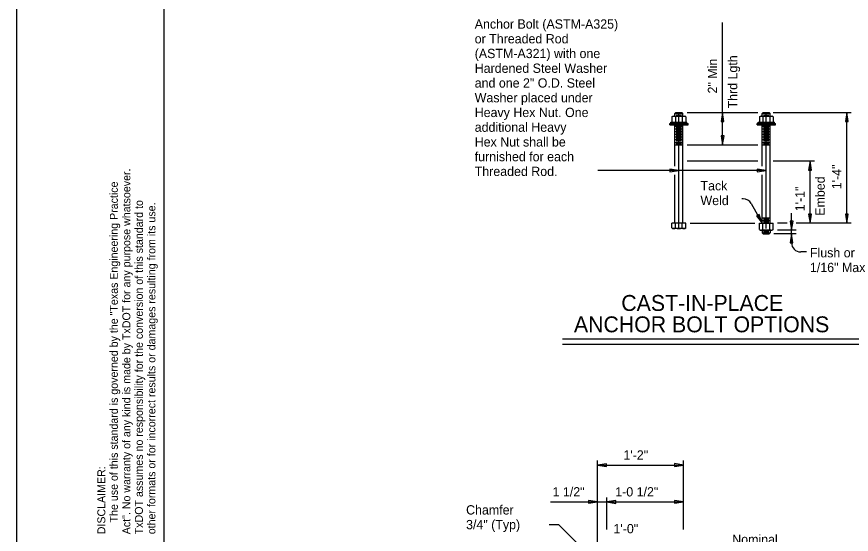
# Model space of a CAD drawing. Extents: x 2 to 71, y 0 to 45.
# Drawn here: x 37 to 48.33, y 7.61 to 14.64 of the extents above; entities that cross this region are included whole.
import ezdxf

# ---------------------------------------------------------------- set-up
doc = ezdxf.new("R2010")
doc.units = 0
doc.layers.add('Level 1', color=7, linetype='Continuous')

msp = doc.modelspace()

# ---------------------------------------------------------------- linework, layer by layer
at = {"layer": 'Level 1'}
for p, q in [((37, 0), (37, 22)), ((39.001, 0.501), (39.001, 21.499)), ((46.583, 12.896), (46.583, 14.558)), ((45.896, 13.278), (45.909, 13.285)), ((45.896, 13.278), (45.896, 13.204)), ((45.909, 13.285), (46.07, 13.285)), ((45.935, 13.322), (45.948, 13.335)), ((45.935, 13.285), (45.935, 13.322)), ((45.935, 13.322), (46.044, 13.322)), ((45.943, 13.278), (45.943, 13.204)), ((45.948, 13.335), (46.031, 13.335)), ((45.953, 13.303), (46.026, 13.303)), ((45.99, 11.762), (45.99, 13.335)), ((46.044, 13.322), (46.031, 13.335)), ((46.036, 13.278), (46.036, 13.204)), ((46.044, 13.285), (46.044, 13.322)), ((46.083, 13.278), (46.07, 13.285)), ((46.083, 13.278), (46.083, 13.204)), ((46.104, 13.335), (47.062, 13.335)), ((47.083, 13.278), (47.096, 13.285)), ((47.083, 13.278), (47.083, 13.204)), ((47.096, 13.285), (47.257, 13.285)), ((47.122, 13.322), (47.135, 13.335)), ((47.122, 13.285), (47.122, 13.322)), ((47.122, 13.322), (47.231, 13.322)), ((47.13, 13.278), (47.13, 13.204)), ((47.135, 13.335), (47.217, 13.335)), ((47.14, 13.303), (47.213, 13.303)), ((47.176, 11.762), (47.176, 13.335)), ((47.231, 13.322), (47.217, 13.335)), ((47.223, 13.278), (47.223, 13.204)), ((47.231, 13.285), (47.231, 13.322)), ((47.27, 13.278), (47.257, 13.285)), ((47.27, 13.335), (48.33, 13.335)), ((47.27, 13.278), (47.27, 13.204)), ((48.27, 11.835), (48.27, 13.335)), ((45.865, 13.186), (46.114, 13.186)), ((45.865, 13.168), (45.865, 13.186)), ((45.865, 13.168), (46.114, 13.168)), ((45.88, 13.204), (46.099, 13.204)), ((45.88, 13.186), (45.88, 13.204)), ((45.935, 12.609), (45.935, 13.168)), ((45.935, 13.15), (46.044, 13.15)), ((46.044, 11.835), (46.044, 13.168)), ((46.099, 13.186), (46.099, 13.204)), ((46.114, 13.168), (46.114, 13.186)), ((47.051, 13.186), (47.301, 13.186)), ((47.051, 13.168), (47.051, 13.186)), ((47.051, 13.168), (47.301, 13.168)), ((47.067, 13.204), (47.286, 13.204)), ((47.067, 13.186), (47.067, 13.204)), ((47.122, 12.609), (47.122, 13.168)), ((47.122, 13.15), (47.231, 13.15)), ((47.231, 11.835), (47.231, 13.168)), ((47.286, 13.186), (47.286, 13.204)), ((47.301, 13.168), (47.301, 13.186)), ((45.935, 13.114), (46.044, 13.114)), ((45.935, 13.077), (46.044, 13.077)), ((45.935, 13.041), (46.044, 13.041)), ((45.953, 13.132), (46.026, 13.132)), ((45.953, 13.096), (46.026, 13.096)), ((45.953, 13.059), (46.026, 13.059)), ((47.122, 13.114), (47.231, 13.114)), ((47.122, 13.077), (47.231, 13.077)), ((47.122, 13.041), (47.231, 13.041)), ((47.14, 13.132), (47.213, 13.132)), ((47.14, 13.096), (47.213, 13.096)), ((47.14, 13.059), (47.213, 13.059)), ((45.935, 13.005), (46.044, 13.005)), ((45.935, 12.969), (46.044, 12.969)), ((45.935, 12.932), (46.044, 12.932)), ((45.953, 13.023), (46.026, 13.023)), ((45.953, 12.987), (46.026, 12.987)), ((45.953, 12.951), (46.026, 12.951)), ((47.122, 13.005), (47.231, 13.005)), ((47.122, 12.969), (47.231, 12.969)), ((47.122, 12.932), (47.231, 12.932)), ((47.14, 13.023), (47.213, 13.023)), ((47.14, 12.987), (47.213, 12.987)), ((47.14, 12.951), (47.213, 12.951)), ((45.935, 12.896), (46.044, 12.896)), ((45.953, 12.914), (46.026, 12.914)), ((46.104, 12.896), (47.062, 12.896)), ((47.122, 12.896), (47.231, 12.896)), ((47.14, 12.914), (47.213, 12.914)), ((46.104, 12.679), (47.062, 12.679)), ((47.27, 12.679), (47.83, 12.679)), ((47.77, 11.835), (47.77, 12.679)), ((47.176, 12.549), (44.891, 12.549)), ((45.935, 11.835), (45.935, 12.489)), ((47.122, 11.835), (47.122, 12.489)), ((46.862, 12.166), (46.844, 12.166)), ((46.971, 12.103), (47.122, 11.835)), ((47.122, 11.909), (47.231, 11.909)), ((47.52, 11.569), (47.52, 11.973)), ((45.896, 11.77), (45.896, 11.835)), ((46.083, 11.835), (45.896, 11.835)), ((45.943, 11.77), (45.943, 11.835)), ((46.036, 11.77), (46.036, 11.835)), ((46.083, 11.77), (46.083, 11.835)), ((46.143, 11.835), (47.023, 11.835)), ((47.083, 11.749), (47.083, 11.835)), ((47.083, 11.835), (47.27, 11.835)), ((47.122, 11.873), (47.231, 11.873)), ((47.13, 11.749), (47.13, 11.835)), ((47.14, 11.891), (47.213, 11.891)), ((47.14, 11.854), (47.213, 11.854)), ((47.223, 11.749), (47.223, 11.835)), ((47.27, 11.749), (47.27, 11.835)), ((47.46, 11.835), (47.33, 11.835)), ((48.33, 11.835), (47.58, 11.835)), ((45.896, 11.77), (45.909, 11.762)), ((46.07, 11.762), (45.909, 11.762)), ((46.083, 11.77), (46.07, 11.762)), ((47.083, 11.749), (47.096, 11.742)), ((47.096, 11.742), (47.257, 11.742)), ((47.122, 11.742), (47.122, 11.705)), ((47.122, 11.705), (47.231, 11.705)), ((47.122, 11.705), (47.135, 11.692)), ((47.135, 11.692), (47.217, 11.692)), ((47.14, 11.724), (47.213, 11.724)), ((47.231, 11.705), (47.217, 11.692)), ((47.231, 11.742), (47.231, 11.705)), ((47.27, 11.749), (47.257, 11.742)), ((47.58, 11.692), (47.277, 11.692)), ((47.58, 11.742), (47.33, 11.742)), ((47.723, 11.444), (47.645, 11.444)), ((44.408, 10.265), (48.757, 10.265)), ((44.408, 10.192), (48.757, 10.192)), ((44.885, 7.303), (44.885, 8.612)), ((46.052, 7.677), (46.052, 8.612)), ((44.885, 8.552), (46.052, 8.552)), ((44.247, 8.052), (46.052, 8.052)), ((45.01, 7.677), (45.01, 8.112)), ((44.227, 7.747), (44.357, 7.747)), ((45.041, 7.062), (44.357, 7.747))]:
    msp.add_line(p, q, dxfattribs=at)
for points in [[(46.583, 13.335), (46.563, 13.213), (46.602, 13.213)], [(48.27, 13.335), (48.25, 13.213), (48.288, 13.213)], [(46.583, 12.896), (46.603, 13.019), (46.564, 13.019)], [(47.77, 12.679), (47.75, 12.556), (47.788, 12.556)], [(45.99, 12.549), (45.867, 12.569), (45.867, 12.53)], [(47.176, 12.549), (47.054, 12.569), (47.054, 12.53)], [(47.122, 11.835), (47.079, 11.952), (47.045, 11.933)], [(47.77, 11.835), (47.79, 11.958), (47.751, 11.958)], [(48.27, 11.835), (48.29, 11.958), (48.251, 11.958)], [(47.52, 11.742), (47.54, 11.864), (47.501, 11.864)], [(47.52, 11.692), (47.5, 11.569), (47.538, 11.569)], [(44.885, 8.552), (45.008, 8.532), (45.008, 8.571)], [(46.052, 8.552), (45.929, 8.572), (45.929, 8.533)], [(44.885, 8.052), (44.762, 8.072), (44.762, 8.033)], [(45.01, 8.052), (45.133, 8.032), (45.133, 8.071)], [(46.052, 8.052), (45.929, 8.072), (45.929, 8.033)]]:
    msp.add_lwpolyline(points, close=True, dxfattribs=at)
for centre, radius, start, end in [((45.919, 13.245), 0.0404, 54.7169, 125.2971), ((45.99, 13.124), 0.161, 73.1667, 106.8333), ((46.06, 13.245), 0.0404, 54.7029, 125.2971), ((47.106, 13.245), 0.0404, 54.7169, 125.2971), ((47.176, 13.124), 0.161, 73.1667, 106.8333), ((47.246, 13.245), 0.0404, 54.7029, 125.2971), ((46.862, 12.041), 0.125, 29.4098, 90), ((45.919, 11.803), 0.0404, 234.7029, 305.2971), ((45.99, 11.924), 0.161, 253.1667, 286.8333), ((46.06, 11.803), 0.0404, 234.7169, 305.2971), ((47.106, 11.782), 0.0404, 234.7029, 305.2831), ((47.176, 11.904), 0.161, 253.1667, 286.8333), ((47.246, 11.782), 0.0404, 234.7029, 305.2971), ((47.645, 11.569), 0.125, 180, 270)]:
    msp.add_arc(centre, radius, start, end, dxfattribs=at)

# ---------------------------------------------------------------- texts
for s, height, p in [('Anchor Bolt (ASTM-A325)', 0.126, (43.218, 14.475)), ('or Threaded Rod', 0.126, (43.218, 14.275)), ('(ASTM-A321) with one', 0.126, (43.218, 14.075)), ('Hardened Steel Washer', 0.126, (43.218, 13.875)), ('and one 2" O.D. Steel', 0.126, (43.218, 13.675)), ('Washer placed under', 0.126, (43.218, 13.475)), ('Heavy Hex Nut. One', 0.126, (43.218, 13.275)), ('additional Heavy', 0.126, (43.218, 13.075)), ('Hex Nut shall be', 0.126, (43.218, 12.875)), ('furnished for each', 0.126, (43.218, 12.675)), ('Threaded Rod. ', 0.126, (43.218, 12.475)), ('Tack', 0.126, (46.283, 12.28)), ('Weld', 0.126, (46.283, 12.08)), ('Flush or', 0.126, (47.769, 11.371)), ('1/16" Max', 0.126, (47.769, 11.171)), ('CAST-IN-PLACE', 0.216, (45.208, 10.644)), ('ANCHOR BOLT OPTIONS', 0.216, (44.565, 10.354)), ('1\'-2"', 0.126, (45.237, 8.626)), ('1 1/2"', 0.126, (44.275, 8.126)), ('1-0 1/2"', 0.126, (45.126, 8.126)), ('Chamfer', 0.126, (43.101, 7.881)), ('3/4" (Typ)', 0.126, (43.101, 7.681)), ('1\'-0"', 0.126, (45.102, 7.626)), ('Nominal', 0.126, (46.714, 7.481))]:
    msp.add_text(s, height=height, dxfattribs=at).set_placement(p)
for s, height, p in [('2" Min', 0.126, (46.509, 13.595)), ('Thrd Lgth', 0.126, (46.783, 13.392)), ('1\'-4"', 0.126, (48.196, 12.295)), ('Act". No warranty of any kind is made by TxDOT for any purpose whatsoever.', 0.108, (38.543, 7.613)), ('    The use of this standard is governed by the "Texas Engineering Practice', 0.108, (38.373, 7.613)), ('Embed', 0.126, (47.97, 11.936)), ('1\'-1"', 0.126, (47.696, 11.996)), ('TxDOT assumes no responsibility for the conversion of this standard to', 0.108, (38.713, 7.613)), ('other formats or for incorrect results or damages resulting from its use.', 0.108, (38.883, 7.613)), ('DISCLAIMER:', 0.108, (38.203, 7.613))]:
    msp.add_text(s, height=height, rotation=90, dxfattribs=at).set_placement(p)

doc.saveas('drawing.dxf')
